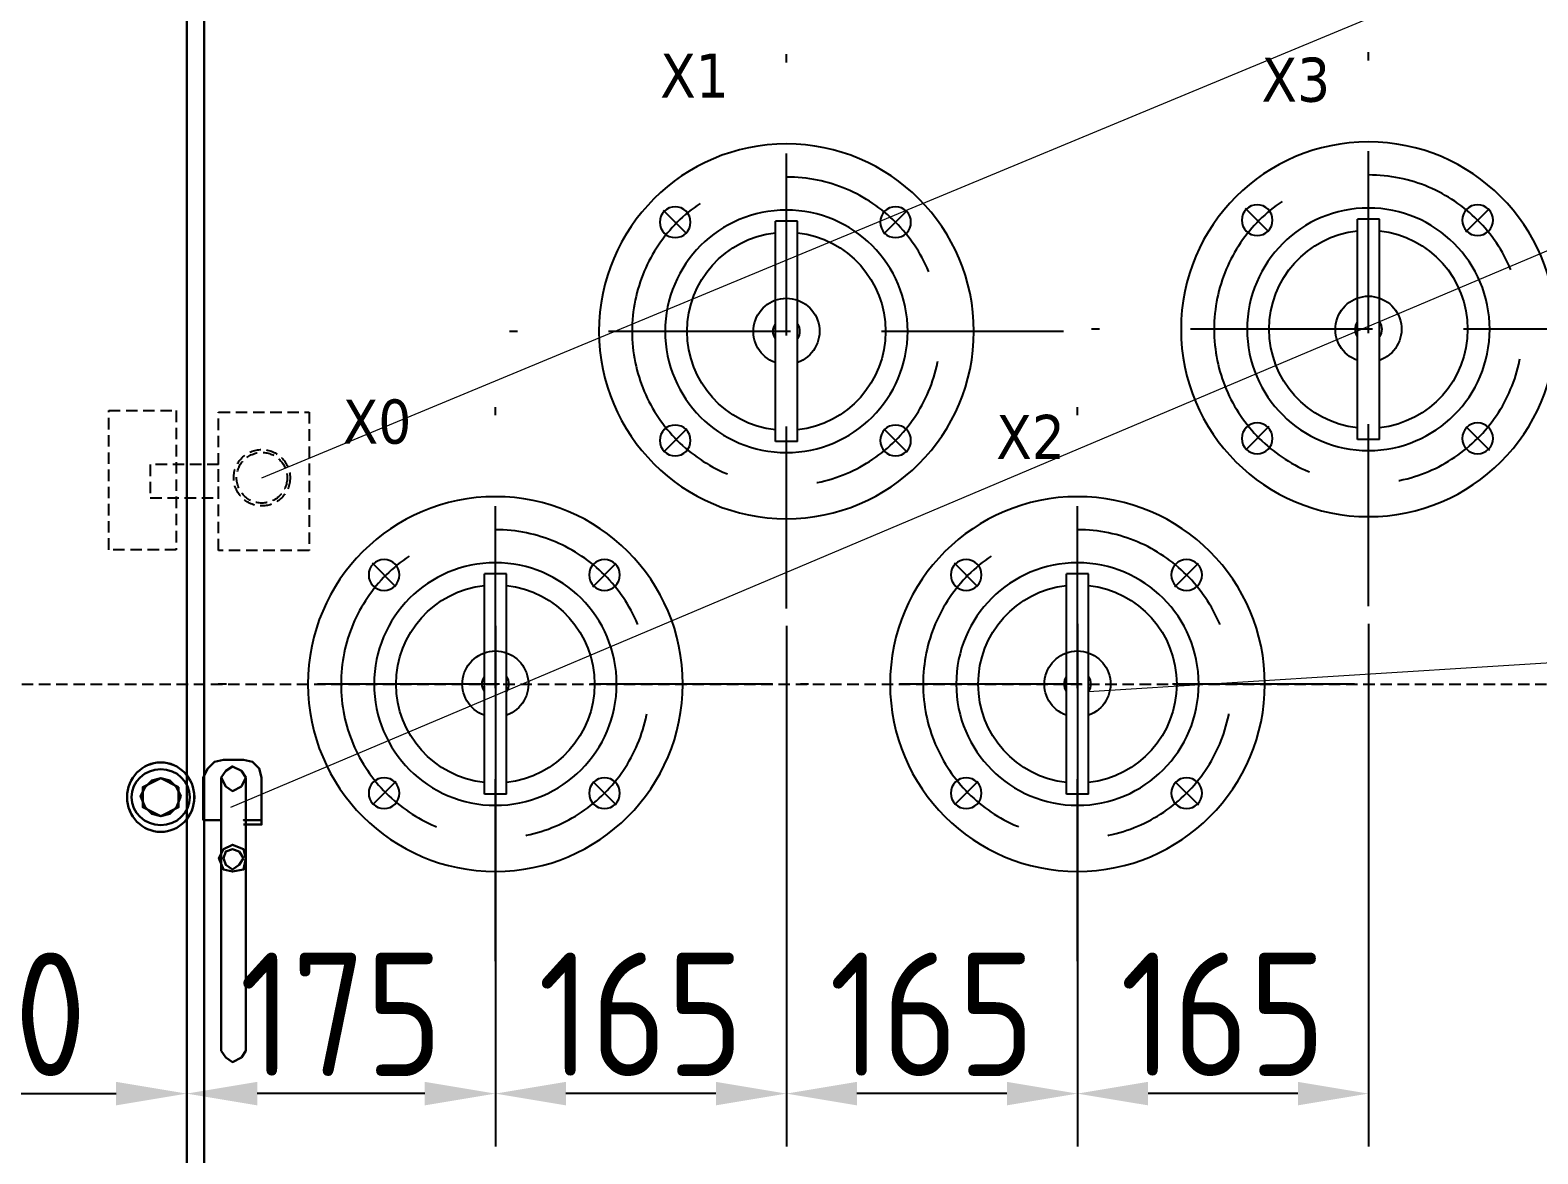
# Model space of a CAD drawing. Header units: millimetres. Extents: x 45841 to 102963, y -329287 to -163666.
# Drawn here: x 48572 to 49427, y -165800 to -165163 of the extents above; entities that cross this region are included whole.
import ezdxf
from ezdxf.enums import TextEntityAlignment as Align

# ---------------------------------------------------------------- set-up
doc = ezdxf.new("R2010")
doc.units = ezdxf.units.MM
doc.header["$LTSCALE"] = 13
for name, pattern in [('CENTER', [50.8, 31.75, -6.35, 6.35, -6.35]), ('CENTERX2', [101.6, 63.5, -12.7, 12.7, -12.7]), ('DASHED', [0.75, 0.5, -0.25]), ('HIDDEN', [9.525, 6.35, -3.175])]:
    doc.linetypes.add(name, pattern=pattern)
doc.layers.get('0').update_dxf_attribs({"color": 1, "linetype": 'CENTER'})
for name, color, linetype in [('1', 4, 'Continuous'), ('4', 2, 'HIDDEN'), ('4虚线层', 6, 'DASHED'), ('粗实线', 4, 'Continuous')]:
    doc.layers.add(name, color=color, linetype=linetype)
doc.layers.add('标注、文本', color=3, linetype='Continuous', lineweight=25)
doc.layers.add('铁心', color=3, linetype='Continuous', lineweight=0)
doc.styles.get("Standard").update_dxf_attribs({"font": 'gbenor.shx', "bigfont": 'gbcbig.shx'})
doc.styles.add('Tahoma$001', font='tahoma.ttf', dxfattribs={"height": 2.159784})
doc.dimstyles.new('1-15', dxfattribs={"dimscale": 20, "dimtxt": 3.5, "dimasz": 2, "dimexe": 1.5, "dimexo": 0.5, "dimgap": 0.5, "dimtad": 1, "dimtoh": 1, "dimdec": 1, "dimdsep": 46, "dimtxsty": 'Standard', "dimcen": 2.5, "dimclrd": 3, "dimclre": 3, "dimclrt": 3, "dimadec": 0, "dimazin": 2, "dimtfac": 1, "dimtdec": 1, "dimtmove": 0, "dimatfit": 2, "dimfxl": 1, "dimarcsym": 0})

# ---------------------------------------------------------------- blocks, each defined once
blk = doc.blocks.new('A$C3970166B')
at = {"layer": '标注、文本', "color": 4, "lineweight": 30}
for points in [[(20.32, 13.55), (18.63, 16.93), (16.09, 19.47), (12.7, 20.32), (9.31, 19.47), (6.77, 16.93), (5.08, 13.55), (6.77, 9.31), (9.31, 6.77), (12.7, 5.93), (16.09, 6.77), (18.63, 9.31)], [(19.47, 16.93), (12.7, 20.32), (5.93, 16.93), (5.93, 9.31), (12.7, 5.93), (19.47, 9.31)]]:
    blk.add_lwpolyline(points, close=True, dxfattribs=at)
for major_axis, ratio in [((0, 13.12), 0.967742), ((-11.01, 0), 0.961538)]:
    blk.add_ellipse((12.7, 13.12), major_axis=major_axis, ratio=ratio, start_param=0, end_param=6.283185, dxfattribs=at)
blk = doc.blocks.new('A$C33D96195')
at = {"layer": '标注、文本', "color": 4, "lineweight": 30}
for points in [[(54.61, 171.45), (49.53, 170.18), (45.72, 166.37), (43.18, 161.29)], [(54.61, 171.45), (66.04, 171.45)], [(76.2, 161.29), (74.93, 166.37), (71.12, 170.18), (66.04, 171.45)], [(67.31, 6.35), (67.31, 161.29), (64.77, 165.1), (59.69, 167.64), (55.88, 165.1), (53.34, 161.29), (55.88, 156.21), (59.69, 153.67), (64.77, 156.21), (67.31, 161.29)], [(53.34, 137.16), (43.18, 137.16), (43.18, 161.29)], [(53.34, 161.29), (53.34, 6.35)], [(76.2, 161.29), (76.2, 137.16), (66.04, 137.16), (76.2, 137.16), (76.2, 134.62), (66.04, 134.62)], [(53.34, 6.35), (55.88, 2.54), (59.69, 0), (64.77, 2.54), (67.31, 6.35)]]:
    blk.add_lwpolyline(points, dxfattribs=at)
for points in [[(30.48, 150.83), (27.94, 155.91), (24.13, 159.72), (19.05, 160.99), (13.97, 159.72), (10.16, 155.91), (7.62, 150.83), (10.16, 144.48), (13.97, 140.67), (19.05, 139.4), (24.13, 140.67), (27.94, 144.48)], [(29.21, 155.91), (19.05, 160.99), (8.89, 155.91), (8.89, 144.48), (19.05, 139.4), (29.21, 144.48)], [(67.31, 115.57), (66.04, 120.65), (59.69, 123.19), (54.61, 120.65), (52.07, 115.57), (54.61, 109.22), (59.69, 107.95), (66.04, 109.22)], [(66.04, 115.57), (63.5, 119.38), (59.69, 120.65), (55.88, 119.38), (54.61, 115.57), (55.88, 111.76), (59.69, 109.22), (63.5, 111.76)]]:
    blk.add_lwpolyline(points, close=True, dxfattribs=at)
for major_axis, ratio in [((0, 19.69), 0.967742), ((-16.51, 0), 0.961538)]:
    blk.add_ellipse((19.05, 150.2), major_axis=major_axis, ratio=ratio, start_param=0, end_param=6.283185, dxfattribs=at)
at = {"layer": '标注、文本', "xscale": 1.5, "yscale": 1.5, "zscale": 1.5}
blk.add_blockref('A$C3970166B', (0, 130.51), dxfattribs=at)
blk = doc.blocks.new('低压套管测试图13')
at = {"color": 4, "linetype": 'Continuous'}
for p, q in [((-23526.68, -26555.56), (-23516.68, -26555.56)), ((-23526.68, -26655.56), (-23526.68, -26555.56)), ((-23516.68, -26655.56), (-23516.68, -26555.56)), ((-23526.68, -26655.56), (-23516.68, -26655.56))]:
    blk.add_line(p, q, dxfattribs=at)
for centre, radius in [((-23521.68, -26605.56), 85), ((-23571.18, -26556.06), 7), ((-23521.68, -26605.56), 55), ((-23471.22, -26556.06), 7), ((-23571.18, -26655.06), 7), ((-23471.22, -26655.06), 7)]:
    blk.add_circle(centre, radius, dxfattribs=at)
for radius, start, end in [(45, 96.37937, 263.62063), (45, 276.37937, 83.62063), (15, 289.47122, 250.52878), (6, 146.44269, 213.55731), (6, 326.44269, 33.55731)]:
    blk.add_arc((-23521.68, -26605.56), radius, start, end, dxfattribs=at)
at = {"layer": '4', "color": 1}
for p, q in [((-23521.68, -26731.22), (-23521.68, -26479.9)), ((-23565.85, -26561.39), (-23576.51, -26550.74)), ((-23476.54, -26561.39), (-23465.89, -26550.74)), ((-23647.34, -26605.56), (-23396.02, -26605.56)), ((-23565.85, -26649.73), (-23576.51, -26660.39)), ((-23476.54, -26649.73), (-23465.89, -26660.39))]:
    blk.add_line(p, q, dxfattribs=at)
blk.add_circle((-23521.68, -26605.56), 70, dxfattribs=at)
blk = doc.blocks.new('*D1745')
at = {"layer": 'Defpoints', "color": 0, "transparency": 16777216}
for p in [(48421.03, -165659.15), (48661.03, -165659.15), (48661.03, -165765.76)]:
    blk.add_point(p, dxfattribs=at)
at = {"layer": '标注、文本', "color": 3, "lineweight": -2, "transparency": 16777216}
for p, q in [((48421.03, -165669.15), (48421.03, -165795.76)), ((48661.03, -165669.15), (48661.03, -165795.76)), ((48461.03, -165765.76), (48621.03, -165765.76))]:
    blk.add_line(p, q, dxfattribs=at)
at = {"layer": '标注、文本', "color": 3, "transparency": 16777216}
for points in [[(48461.03, -165759.09), (48461.03, -165772.42), (48421.03, -165765.76)], [(48621.03, -165759.09), (48621.03, -165772.42), (48661.03, -165765.76)]]:
    blk.add_solid(points, dxfattribs=at)
at = {"layer": '标注、文本', "color": 3, "transparency": 16777216, "insert": (48541.03, -165720.76), "char_height": 70, "attachment_point": 5}
blk.add_mtext('240', dxfattribs=at)
blk = doc.blocks.new('*D1748')
at = {"layer": 'Defpoints', "color": 0, "transparency": 16777216}
for p in [(48661.03, -165690.6), (48836.03, -165690.6), (48661.03, -165765.76)]:
    blk.add_point(p, dxfattribs=at)
at = {"layer": '标注、文本', "color": 3, "lineweight": -2, "transparency": 16777216}
for p, q in [((48661.03, -165700.6), (48661.03, -165795.76)), ((48836.03, -165700.6), (48836.03, -165795.76)), ((48796.03, -165765.76), (48701.03, -165765.76))]:
    blk.add_line(p, q, dxfattribs=at)
at = {"layer": '标注、文本', "color": 3, "transparency": 16777216}
for points in [[(48701.03, -165759.09), (48701.03, -165772.42), (48661.03, -165765.76)], [(48796.03, -165759.09), (48796.03, -165772.42), (48836.03, -165765.76)]]:
    blk.add_solid(points, dxfattribs=at)
at = {"layer": '标注、文本', "color": 3, "transparency": 16777216, "insert": (48748.53, -165720.76), "char_height": 70, "attachment_point": 5}
blk.add_mtext('175', dxfattribs=at)
blk = doc.blocks.new('*D1749')
at = {"layer": 'Defpoints', "color": 0, "transparency": 16777216}
for p in [(48836.03, -165490.6), (49001.03, -165490.6), (48836.03, -165765.76)]:
    blk.add_point(p, dxfattribs=at)
at = {"layer": '标注、文本', "color": 3, "lineweight": -2, "transparency": 16777216}
for p, q in [((48836.03, -165500.6), (48836.03, -165795.76)), ((49001.03, -165500.6), (49001.03, -165795.76)), ((48961.03, -165765.76), (48876.03, -165765.76))]:
    blk.add_line(p, q, dxfattribs=at)
at = {"layer": '标注、文本', "color": 3, "transparency": 16777216}
for points in [[(48876.03, -165759.09), (48876.03, -165772.42), (48836.03, -165765.76)], [(48961.03, -165759.09), (48961.03, -165772.42), (49001.03, -165765.76)]]:
    blk.add_solid(points, dxfattribs=at)
at = {"layer": '标注、文本', "color": 3, "transparency": 16777216, "insert": (48918.53, -165720.76), "char_height": 70, "attachment_point": 5}
blk.add_mtext('165', dxfattribs=at)
blk = doc.blocks.new('*D1750')
at = {"layer": 'Defpoints', "color": 0, "transparency": 16777216}
for p in [(49001.03, -165690.6), (49166.03, -165690.6), (49001.03, -165765.76)]:
    blk.add_point(p, dxfattribs=at)
at = {"layer": '标注、文本', "color": 3, "lineweight": -2, "transparency": 16777216}
for p, q in [((49001.03, -165700.6), (49001.03, -165795.76)), ((49166.03, -165700.6), (49166.03, -165795.76)), ((49126.03, -165765.76), (49041.03, -165765.76))]:
    blk.add_line(p, q, dxfattribs=at)
at = {"layer": '标注、文本', "color": 3, "transparency": 16777216}
for points in [[(49041.03, -165759.09), (49041.03, -165772.42), (49001.03, -165765.76)], [(49126.03, -165759.09), (49126.03, -165772.42), (49166.03, -165765.76)]]:
    blk.add_solid(points, dxfattribs=at)
at = {"layer": '标注、文本', "color": 3, "transparency": 16777216, "insert": (49083.53, -165720.76), "char_height": 70, "attachment_point": 5}
blk.add_mtext('165', dxfattribs=at)
blk = doc.blocks.new('*D1751')
at = {"layer": 'Defpoints', "color": 0, "transparency": 16777216}
for p in [(49166.03, -165489.42), (49331, -165489.42), (49166.03, -165765.76)]:
    blk.add_point(p, dxfattribs=at)
at = {"layer": '标注、文本', "color": 3, "lineweight": -2, "transparency": 16777216}
for p, q in [((49166.03, -165499.42), (49166.03, -165795.76)), ((49331, -165499.42), (49331, -165795.76)), ((49291, -165765.76), (49206.03, -165765.76))]:
    blk.add_line(p, q, dxfattribs=at)
at = {"layer": '标注、文本', "color": 3, "transparency": 16777216}
for points in [[(49206.03, -165759.09), (49206.03, -165772.42), (49166.03, -165765.76)], [(49291, -165759.09), (49291, -165772.42), (49331, -165765.76)]]:
    blk.add_solid(points, dxfattribs=at)
at = {"layer": '标注、文本', "color": 3, "transparency": 16777216, "insert": (49248.52, -165720.76), "char_height": 70, "attachment_point": 5}
blk.add_mtext('165', dxfattribs=at)

msp = doc.modelspace()

# ---------------------------------------------------------------- linework, layer by layer
at = {"layer": '1', "color": 1, "linetype": 'CENTERX2', "lineweight": -3, "ltscale": 0.1}
msp.add_line((48661.032, -166844.076), (48661.032, -164492.487), dxfattribs=at)
at = {"layer": '4虚线层'}
msp.add_line((47885.032, -165533.526), (49437.032, -165533.526), dxfattribs=at)
for points in [[(48616.878, -165378.464), (48655.088, -165378.464), (48655.088, -165457.398), (48616.878, -165457.398)], [(48679.159, -165379.306), (48730.426, -165379.306), (48730.426, -165457.775), (48679.159, -165457.775)], [(48679.159, -165409.086), (48640.372, -165409.086), (48640.372, -165427.996), (48679.159, -165427.996)]]:
    msp.add_lwpolyline(points, close=True, dxfattribs=at)
for radius in [15.982, 14.343]:
    msp.add_circle((48703.655, -165416.561), radius, dxfattribs=at)
at = {"layer": '粗实线', "lineweight": 30}
for p, q in [((48661.032, -164689.558), (48661.032, -166745.526)), ((48671.032, -164689.558), (48671.032, -166745.526))]:
    msp.add_line(p, q, dxfattribs=at)
at = {"layer": '铁心'}
for points in [[(48703.655, -165416.561), (49942.073, -164902.066), (49942.073, -164902.066)], [(48686.088, -165603.267), (49946.66, -165070.118), (49946.66, -165070.118)], [(49172.282, -165537.672), (49956.488, -165488.636), (49956.488, -165488.636)]]:
    msp.add_lwpolyline(points, dxfattribs=at)

# ---------------------------------------------------------------- block references
at = {"color": 4, "linetype": 'Continuous', "xscale": -1.25, "yscale": 1.25, "zscale": 1.25}
for p in [(19598.93, -132076.575), (19928.895, -132075.401), (19433.93, -132276.575), (19763.93, -132276.575)]:
    msp.add_blockref('低压套管测试图13', p, dxfattribs=at)
at = {"layer": '标注、文本'}
msp.add_blockref('A$C33D96195', (48627.267, -165747.853), dxfattribs=at)

# ---------------------------------------------------------------- texts
at = {"layer": '标注、文本', "style": 'Tahoma$001'}
for s, p in [('X1', (48968.406, -165200.989)), ('X3', (49309.304, -165203.328)), ('X0', (48788.401, -165397.182)), ('X2', (49158.915, -165405.88))]:
    msp.add_text(s, height=25, dxfattribs=at).set_placement(p, align=Align.RIGHT)

# ---------------------------------------------------------------- dimensions: what is measured, and where the dimension line sits
at = {"layer": '标注、文本'}
for base, p1, p2, picture, middle in [((48836.032, -165765.756), (49001.032, -165490.599), (48836.032, -165490.599), '*D1749', (48918.532, -165720.756)), ((49166.032, -165765.756), (49330.998, -165489.425), (49166.032, -165489.425), '*D1751', (49248.515, -165720.756)), ((48661.032, -165765.756), (48421.032, -165659.149), (48661.032, -165659.149), '*D1745', (48541.032, -165720.756)), ((48661.032, -165765.756), (48836.032, -165690.599), (48661.032, -165690.599), '*D1748', (48748.532, -165720.756)), ((49001.032, -165765.756), (49166.032, -165690.599), (49001.032, -165690.599), '*D1750', (49083.532, -165720.756))]:
    dim = msp.add_linear_dim(base=base, p1=p1, p2=p2, dimstyle='1-15', dxfattribs=at)
    dim.commit()
    dim.dimension.update_dxf_attribs({"geometry": picture, "text_midpoint": middle})

doc.saveas('drawing.dxf')
